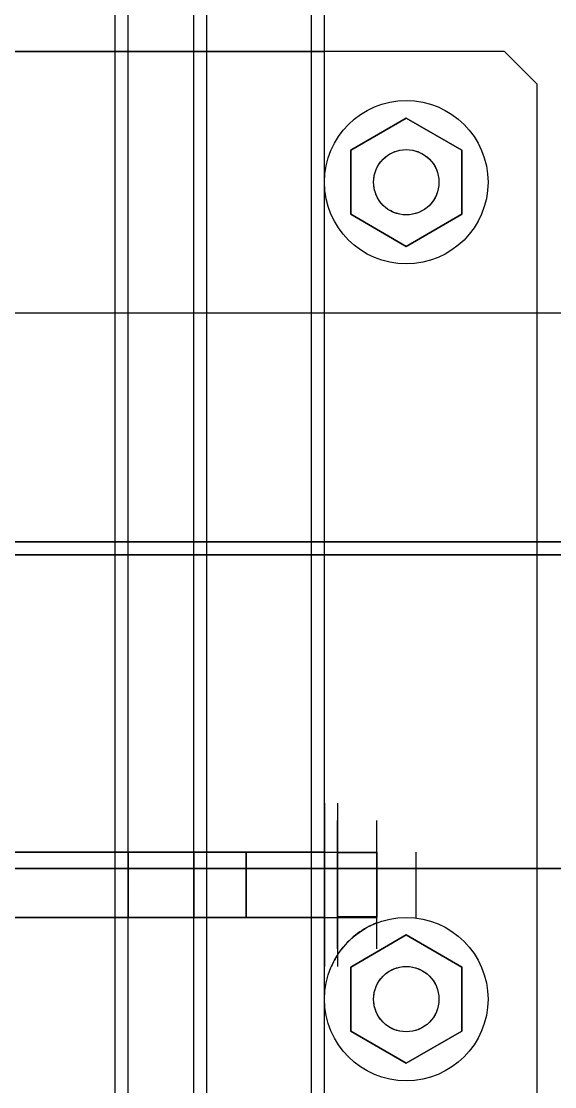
# Model space of a CAD drawing. Extents: x 0 to 2438, y 0 to 2056.
# Drawn here: x 1051.6 to 1092.4, y 744.4 to 825.9 of the extents above; entities that cross this region are included whole.
import ezdxf

# ---------------------------------------------------------------- set-up
doc = ezdxf.new("R2010")
doc.units = 0
doc.layers.get('0').update_dxf_attribs({"linetype": 'CONTINUOUS'})

msp = doc.modelspace()

# ---------------------------------------------------------------- linework, layer by layer
at = {"color": 253}
for p, q in [((1058.77, 717.134), (1058.77, 1265.13)), ((1059.77, 717.134), (1059.77, 1265.13)), ((1064.77, 717.134), (1064.77, 1265.13)), ((1065.77, 717.134), (1065.77, 1265.13)), ((1073.77, 717.134), (1073.77, 1265.13)), ((1074.77, 717.134), (1074.77, 1265.13)), ((1059.77, 823.634), (1059.77, 881.133)), ((1059.77, 728.634), (1059.77, 881.133)), ((1064.77, 823.634), (1064.77, 881.133)), ((1088.52, 823.634), (1036.02, 823.634)), ((1049.77, 823.634), (1059.77, 823.634)), ((1059.77, 741.133), (1059.77, 823.634)), ((1059.77, 823.634), (1064.77, 823.634)), ((1064.77, 823.634), (1074.77, 823.634)), ((1064.77, 741.133), (1064.77, 823.634)), ((1088.52, 823.634), (1091.02, 821.133)), ((1091.02, 743.634), (1091.02, 821.133)), ((1076.77, 816.088), (1081.02, 818.54)), ((1076.77, 816.088), (1081.02, 818.54)), ((1076.77, 816.088), (1081.02, 818.54)), ((1076.77, 816.088), (1081.02, 818.54)), ((1081.02, 818.54), (1076.77, 816.088)), ((1085.27, 816.088), (1081.02, 818.54)), ((1085.27, 816.088), (1081.02, 818.54)), ((1085.27, 816.088), (1081.02, 818.54)), ((1085.27, 816.088), (1081.02, 818.54)), ((1081.02, 818.54), (1085.27, 816.088)), ((1076.77, 816.088), (1076.77, 811.181)), ((1076.77, 816.088), (1076.77, 811.181)), ((1076.77, 816.088), (1076.77, 811.181)), ((1076.77, 816.088), (1076.77, 811.181)), ((1076.77, 811.181), (1076.77, 816.088)), ((1085.27, 816.088), (1085.27, 811.181)), ((1085.27, 816.088), (1085.27, 811.181)), ((1085.27, 816.088), (1085.27, 811.181)), ((1085.27, 816.088), (1085.27, 811.181)), ((1085.27, 811.181), (1085.27, 816.088)), ((1081.02, 808.725), (1076.77, 811.181)), ((1081.02, 808.725), (1076.77, 811.181)), ((1081.02, 808.725), (1076.77, 811.181)), ((1081.02, 808.725), (1076.77, 811.181)), ((1076.77, 811.181), (1081.02, 808.725)), ((1081.02, 808.725), (1085.27, 811.181)), ((1081.02, 808.725), (1085.27, 811.181)), ((1081.02, 808.725), (1085.27, 811.181)), ((1081.02, 808.725), (1085.27, 811.181)), ((1085.27, 811.181), (1081.02, 808.725)), ((1018.58, 803.635), (1131.58, 803.635)), ((1018.58, 803.635), (1131.58, 803.635)), ((1131.58, 786.133), (1018.58, 786.133)), ((1131.58, 786.133), (1018.58, 786.133)), ((1112.58, 786.133), (1037.58, 786.133)), ((1112.58, 786.133), (1037.58, 786.133)), ((1037.58, 786.133), (1112.58, 786.133)), ((1037.58, 786.133), (1112.58, 786.133)), ((1112.58, 785.132), (1037.58, 785.132)), ((1112.58, 785.132), (1037.58, 785.132)), ((1037.58, 785.132), (1112.58, 785.132)), ((1037.58, 785.132), (1112.58, 785.132)), ((1074.77, 759.883), (1074.77, 766.131)), ((1074.77, 766.131), (1074.77, 753.632)), ((1075.77, 766.131), (1075.77, 753.632)), ((1075.77, 762.339), (1075.77, 764.79)), ((1075.77, 762.339), (1075.77, 764.79)), ((1078.77, 762.339), (1078.77, 764.79)), ((1048.77, 762.385), (1068.77, 762.385)), ((1059.77, 762.385), (1049.77, 762.385)), ((1059.77, 759.883), (1059.77, 762.385)), ((1059.77, 762.385), (1059.77, 757.382)), ((1059.77, 759.883), (1059.77, 762.385)), ((1059.77, 762.385), (1059.77, 757.382)), ((1064.77, 762.385), (1059.77, 762.385)), ((1064.77, 759.883), (1064.77, 762.385)), ((1064.77, 762.385), (1064.77, 757.382)), ((1064.77, 759.883), (1064.77, 762.385)), ((1064.77, 762.385), (1064.77, 757.382)), ((1074.77, 762.385), (1064.77, 762.385)), ((1068.77, 757.382), (1068.77, 762.385)), ((1068.77, 762.385), (1068.77, 759.883)), ((1068.77, 762.385), (1078.77, 762.385)), ((1074.77, 759.883), (1074.77, 762.385)), ((1074.77, 762.385), (1074.77, 757.382)), ((1074.77, 759.883), (1074.77, 762.385)), ((1074.77, 762.385), (1074.77, 757.382)), ((1074.77, 762.385), (1075.77, 762.385)), ((1075.77, 759.883), (1075.77, 762.385)), ((1075.77, 762.385), (1075.77, 757.382)), ((1075.77, 759.883), (1075.77, 762.385)), ((1075.77, 762.385), (1075.77, 757.382)), ((1075.77, 762.385), (1078.77, 762.385)), ((1075.77, 762.339), (1075.77, 757.432)), ((1078.77, 762.339), (1075.77, 762.339)), ((1075.77, 762.339), (1075.77, 757.432)), ((1078.77, 759.883), (1078.77, 762.385)), ((1078.77, 762.385), (1078.77, 757.382)), ((1078.77, 762.339), (1078.77, 757.432)), ((1081.77, 757.382), (1081.77, 762.385)), ((1112.58, 761.132), (1037.58, 761.132)), ((1112.58, 761.132), (1037.58, 761.132)), ((1037.58, 761.132), (1112.58, 761.132)), ((1037.58, 761.132), (1112.58, 761.132)), ((1059.77, 757.382), (1059.77, 759.883)), ((1059.77, 757.382), (1059.77, 759.883)), ((1064.77, 757.382), (1064.77, 759.883)), ((1064.77, 757.382), (1064.77, 759.883)), ((1068.77, 759.883), (1068.77, 757.382)), ((1074.77, 753.632), (1074.77, 759.883)), ((1074.77, 757.382), (1074.77, 759.883)), ((1074.77, 757.382), (1074.77, 759.883)), ((1075.77, 757.382), (1075.77, 759.883)), ((1075.77, 757.382), (1075.77, 759.883)), ((1078.77, 757.382), (1078.77, 759.883)), ((1048.77, 757.382), (1068.77, 757.382)), ((1059.77, 757.382), (1049.77, 757.382)), ((1064.77, 757.382), (1059.77, 757.382)), ((1074.77, 757.382), (1064.77, 757.382)), ((1068.77, 757.382), (1078.77, 757.382)), ((1074.77, 757.382), (1075.77, 757.382)), ((1078.77, 757.432), (1075.77, 757.432)), ((1075.77, 754.976), (1075.77, 757.432)), ((1075.77, 754.976), (1075.77, 757.432)), ((1075.77, 757.382), (1078.77, 757.382)), ((1078.77, 754.976), (1078.77, 757.432)), ((1076.77, 753.586), (1081.02, 756.042)), ((1076.77, 753.586), (1081.02, 756.042)), ((1076.77, 753.586), (1081.02, 756.042)), ((1076.77, 753.586), (1081.02, 756.042)), ((1081.02, 756.042), (1076.77, 753.586)), ((1085.27, 753.586), (1081.02, 756.042)), ((1085.27, 753.586), (1081.02, 756.042)), ((1085.27, 753.586), (1081.02, 756.042)), ((1085.27, 753.586), (1081.02, 756.042)), ((1081.02, 756.042), (1085.27, 753.586)), ((1076.77, 753.586), (1076.77, 748.679)), ((1076.77, 753.586), (1076.77, 748.679)), ((1076.77, 753.586), (1076.77, 748.679)), ((1076.77, 753.586), (1076.77, 748.679)), ((1076.77, 748.679), (1076.77, 753.586)), ((1085.27, 753.586), (1085.27, 748.679)), ((1085.27, 753.586), (1085.27, 748.679)), ((1085.27, 753.586), (1085.27, 748.679)), ((1085.27, 753.586), (1085.27, 748.679)), ((1085.27, 748.679), (1085.27, 753.586)), ((1081.02, 746.227), (1076.77, 748.679)), ((1081.02, 746.227), (1076.77, 748.679)), ((1081.02, 746.227), (1076.77, 748.679)), ((1081.02, 746.227), (1076.77, 748.679)), ((1076.77, 748.679), (1081.02, 746.227)), ((1081.02, 746.227), (1085.27, 748.679)), ((1081.02, 746.227), (1085.27, 748.679)), ((1081.02, 746.227), (1085.27, 748.679)), ((1081.02, 746.227), (1085.27, 748.679)), ((1085.27, 748.679), (1081.02, 746.227))]:
    msp.add_line(p, q, dxfattribs=at)
for points in [[(1074.77, 813.633), (1074.77, 817.086), (1077.57, 819.884), (1081.02, 819.884)], [(1074.77, 813.633), (1074.77, 817.086), (1077.57, 819.884), (1081.02, 819.884)], [(1074.77, 813.633), (1074.77, 817.086), (1077.57, 819.884), (1081.02, 819.884)], [(1074.77, 813.633), (1074.77, 817.086), (1077.57, 819.884), (1081.02, 819.884)], [(1074.77, 813.633), (1074.77, 817.086), (1077.57, 819.884), (1081.02, 819.884)], [(1074.77, 813.633), (1074.77, 817.086), (1077.57, 819.884), (1081.02, 819.884)], [(1074.77, 813.633), (1074.77, 817.086), (1077.57, 819.884), (1081.02, 819.884)], [(1081.02, 819.884), (1084.47, 819.884), (1087.27, 817.086), (1087.27, 813.633)], [(1081.02, 819.884), (1084.47, 819.884), (1087.27, 817.086), (1087.27, 813.633)], [(1081.02, 819.884), (1084.47, 819.884), (1087.27, 817.086), (1087.27, 813.633)], [(1081.02, 819.884), (1084.47, 819.884), (1087.27, 817.086), (1087.27, 813.633)], [(1081.02, 819.884), (1084.47, 819.884), (1087.27, 817.086), (1087.27, 813.633)], [(1081.02, 819.884), (1084.47, 819.884), (1087.27, 817.086), (1087.27, 813.633)], [(1081.02, 819.884), (1084.47, 819.884), (1087.27, 817.086), (1087.27, 813.633)], [(1078.52, 813.633), (1078.52, 815.015), (1079.64, 816.134), (1081.02, 816.134)], [(1078.52, 813.633), (1078.52, 815.015), (1079.64, 816.134), (1081.02, 816.134)], [(1078.52, 813.633), (1078.52, 815.015), (1079.64, 816.134), (1081.02, 816.134)], [(1078.52, 813.633), (1078.52, 815.015), (1079.64, 816.134), (1081.02, 816.134)], [(1078.52, 813.633), (1078.52, 815.015), (1079.64, 816.134), (1081.02, 816.134)], [(1078.52, 813.633), (1078.52, 815.015), (1079.64, 816.134), (1081.02, 816.134)], [(1078.52, 813.633), (1078.52, 815.015), (1079.64, 816.134), (1081.02, 816.134)], [(1078.52, 813.633), (1078.52, 815.015), (1079.64, 816.134), (1081.02, 816.134)], [(1078.52, 813.633), (1078.52, 815.015), (1079.64, 816.134), (1081.02, 816.134)], [(1078.52, 813.633), (1078.52, 815.015), (1079.64, 816.134), (1081.02, 816.134)], [(1078.52, 813.633), (1078.52, 815.015), (1079.64, 816.134), (1081.02, 816.134)], [(1078.52, 813.633), (1078.52, 815.015), (1079.64, 816.134), (1081.02, 816.134)], [(1078.52, 813.633), (1078.52, 815.015), (1079.64, 816.134), (1081.02, 816.134)], [(1078.52, 813.633), (1078.52, 815.015), (1079.64, 816.134), (1081.02, 816.134)], [(1078.52, 813.633), (1078.52, 815.015), (1079.64, 816.134), (1081.02, 816.134)], [(1078.52, 813.633), (1078.52, 815.015), (1079.64, 816.134), (1081.02, 816.134)], [(1078.52, 813.633), (1078.52, 815.015), (1079.64, 816.134), (1081.02, 816.134)], [(1078.52, 813.633), (1078.52, 815.015), (1079.64, 816.134), (1081.02, 816.134)], [(1078.52, 813.633), (1078.52, 815.015), (1079.64, 816.134), (1081.02, 816.134)], [(1078.52, 813.633), (1078.52, 815.015), (1079.64, 816.134), (1081.02, 816.134)], [(1079.13, 815.277), (1079.5, 815.696), (1080, 815.982), (1080.54, 816.088)], [(1080.54, 816.088), (1080.86, 816.148), (1081.18, 816.148), (1081.5, 816.088)], [(1081.02, 816.134), (1082.4, 816.134), (1083.52, 815.015), (1083.52, 813.633)], [(1081.02, 816.134), (1082.4, 816.134), (1083.52, 815.015), (1083.52, 813.633)], [(1081.02, 816.134), (1082.4, 816.134), (1083.52, 815.015), (1083.52, 813.633)], [(1081.02, 816.134), (1082.4, 816.134), (1083.52, 815.015), (1083.52, 813.633)], [(1081.02, 816.134), (1082.4, 816.134), (1083.52, 815.015), (1083.52, 813.633)], [(1081.02, 816.134), (1082.4, 816.134), (1083.52, 815.015), (1083.52, 813.633)], [(1081.02, 816.134), (1082.4, 816.134), (1083.52, 815.015), (1083.52, 813.633)], [(1081.02, 816.134), (1082.4, 816.134), (1083.52, 815.015), (1083.52, 813.633)], [(1081.02, 816.134), (1082.4, 816.134), (1083.52, 815.015), (1083.52, 813.633)], [(1081.02, 816.134), (1082.4, 816.134), (1083.52, 815.015), (1083.52, 813.633)], [(1081.02, 816.134), (1082.4, 816.134), (1083.52, 815.015), (1083.52, 813.633)], [(1081.02, 816.134), (1082.4, 816.134), (1083.52, 815.015), (1083.52, 813.633)], [(1081.02, 816.134), (1082.4, 816.134), (1083.52, 815.015), (1083.52, 813.633)], [(1081.02, 816.134), (1082.4, 816.134), (1083.52, 815.015), (1083.52, 813.633)], [(1081.02, 816.134), (1082.4, 816.134), (1083.52, 815.015), (1083.52, 813.633)], [(1081.02, 816.134), (1082.4, 816.134), (1083.52, 815.015), (1083.52, 813.633)], [(1081.02, 816.134), (1082.4, 816.134), (1083.52, 815.015), (1083.52, 813.633)], [(1081.02, 816.134), (1082.4, 816.134), (1083.52, 815.015), (1083.52, 813.633)], [(1081.02, 816.134), (1082.4, 816.134), (1083.52, 815.015), (1083.52, 813.633)], [(1081.02, 816.134), (1082.4, 816.134), (1083.52, 815.015), (1083.52, 813.633)], [(1081.5, 816.088), (1082.05, 815.982), (1082.54, 815.696), (1082.91, 815.277)], [(1078.66, 814.444), (1078.76, 814.751), (1078.93, 815.033), (1079.13, 815.277)], [(1082.91, 815.277), (1083.12, 815.033), (1083.28, 814.751), (1083.38, 814.444)], [(1078.66, 812.821), (1078.48, 813.347), (1078.48, 813.918), (1078.66, 814.444)], [(1083.38, 814.444), (1083.48, 814.183), (1083.52, 813.911), (1083.52, 813.633)], [(1081.02, 807.381), (1077.57, 807.381), (1074.77, 810.182), (1074.77, 813.633)], [(1081.02, 807.381), (1077.57, 807.381), (1074.77, 810.182), (1074.77, 813.633)], [(1081.02, 807.381), (1077.57, 807.381), (1074.77, 810.182), (1074.77, 813.633)], [(1081.02, 807.381), (1077.57, 807.381), (1074.77, 810.182), (1074.77, 813.633)], [(1081.02, 807.381), (1077.57, 807.381), (1074.77, 810.182), (1074.77, 813.633)], [(1081.02, 807.381), (1077.57, 807.381), (1074.77, 810.182), (1074.77, 813.633)], [(1081.02, 807.381), (1077.57, 807.381), (1074.77, 810.182), (1074.77, 813.633)], [(1081.02, 811.131), (1079.64, 811.131), (1078.52, 812.253), (1078.52, 813.633)], [(1081.02, 811.131), (1079.64, 811.131), (1078.52, 812.253), (1078.52, 813.633)], [(1081.02, 811.131), (1079.64, 811.131), (1078.52, 812.253), (1078.52, 813.633)], [(1081.02, 811.131), (1079.64, 811.131), (1078.52, 812.253), (1078.52, 813.633)], [(1081.02, 811.131), (1079.64, 811.131), (1078.52, 812.253), (1078.52, 813.633)], [(1081.02, 811.131), (1079.64, 811.131), (1078.52, 812.253), (1078.52, 813.633)], [(1081.02, 811.131), (1079.64, 811.131), (1078.52, 812.253), (1078.52, 813.633)], [(1081.02, 811.131), (1079.64, 811.131), (1078.52, 812.253), (1078.52, 813.633)], [(1081.02, 811.131), (1079.64, 811.131), (1078.52, 812.253), (1078.52, 813.633)], [(1081.02, 811.131), (1079.64, 811.131), (1078.52, 812.253), (1078.52, 813.633)], [(1081.02, 811.131), (1079.64, 811.131), (1078.52, 812.253), (1078.52, 813.633)], [(1081.02, 811.131), (1079.64, 811.131), (1078.52, 812.253), (1078.52, 813.633)], [(1081.02, 811.131), (1079.64, 811.131), (1078.52, 812.253), (1078.52, 813.633)], [(1081.02, 811.131), (1079.64, 811.131), (1078.52, 812.253), (1078.52, 813.633)], [(1081.02, 811.131), (1079.64, 811.131), (1078.52, 812.253), (1078.52, 813.633)], [(1081.02, 811.131), (1079.64, 811.131), (1078.52, 812.253), (1078.52, 813.633)], [(1081.02, 811.131), (1079.64, 811.131), (1078.52, 812.253), (1078.52, 813.633)], [(1081.02, 811.131), (1079.64, 811.131), (1078.52, 812.253), (1078.52, 813.633)], [(1081.02, 811.131), (1079.64, 811.131), (1078.52, 812.253), (1078.52, 813.633)], [(1081.02, 811.131), (1079.64, 811.131), (1078.52, 812.253), (1078.52, 813.633)], [(1083.52, 813.633), (1083.52, 812.253), (1082.4, 811.131), (1081.02, 811.131)], [(1083.52, 813.633), (1083.52, 812.253), (1082.4, 811.131), (1081.02, 811.131)], [(1083.52, 813.633), (1083.52, 812.253), (1082.4, 811.131), (1081.02, 811.131)], [(1083.52, 813.633), (1083.52, 812.253), (1082.4, 811.131), (1081.02, 811.131)], [(1087.27, 813.633), (1087.27, 810.182), (1084.47, 807.381), (1081.02, 807.381)], [(1083.52, 813.633), (1083.52, 812.253), (1082.4, 811.131), (1081.02, 811.131)], [(1083.52, 813.633), (1083.52, 812.253), (1082.4, 811.131), (1081.02, 811.131)], [(1083.52, 813.633), (1083.52, 812.253), (1082.4, 811.131), (1081.02, 811.131)], [(1083.52, 813.633), (1083.52, 812.253), (1082.4, 811.131), (1081.02, 811.131)], [(1083.52, 813.633), (1083.52, 812.253), (1082.4, 811.131), (1081.02, 811.131)], [(1083.52, 813.633), (1083.52, 812.253), (1082.4, 811.131), (1081.02, 811.131)], [(1087.27, 813.633), (1087.27, 810.182), (1084.47, 807.381), (1081.02, 807.381)], [(1087.27, 813.633), (1087.27, 810.182), (1084.47, 807.381), (1081.02, 807.381)], [(1083.52, 813.633), (1083.52, 812.253), (1082.4, 811.131), (1081.02, 811.131)], [(1083.52, 813.633), (1083.52, 812.253), (1082.4, 811.131), (1081.02, 811.131)], [(1087.27, 813.633), (1087.27, 810.182), (1084.47, 807.381), (1081.02, 807.381)], [(1087.27, 813.633), (1087.27, 810.182), (1084.47, 807.381), (1081.02, 807.381)], [(1083.52, 813.633), (1083.52, 812.253), (1082.4, 811.131), (1081.02, 811.131)], [(1083.52, 813.633), (1083.52, 812.253), (1082.4, 811.131), (1081.02, 811.131)], [(1087.27, 813.633), (1087.27, 810.182), (1084.47, 807.381), (1081.02, 807.381)], [(1087.27, 813.633), (1087.27, 810.182), (1084.47, 807.381), (1081.02, 807.381)], [(1083.52, 813.633), (1083.52, 812.253), (1082.4, 811.131), (1081.02, 811.131)], [(1083.52, 813.633), (1083.52, 812.253), (1082.4, 811.131), (1081.02, 811.131)], [(1083.52, 813.633), (1083.52, 812.253), (1082.4, 811.131), (1081.02, 811.131)], [(1083.52, 813.633), (1083.52, 812.253), (1082.4, 811.131), (1081.02, 811.131)], [(1083.52, 813.633), (1083.52, 812.253), (1082.4, 811.131), (1081.02, 811.131)], [(1083.52, 813.633), (1083.52, 812.253), (1082.4, 811.131), (1081.02, 811.131)], [(1083.52, 813.633), (1083.52, 813.357), (1083.48, 813.082), (1083.38, 812.821)], [(1079.13, 811.992), (1078.93, 812.236), (1078.76, 812.518), (1078.66, 812.821)], [(1083.38, 812.821), (1083.28, 812.518), (1083.12, 812.236), (1082.91, 811.992)], [(1080.54, 811.181), (1080, 811.287), (1079.5, 811.572), (1079.13, 811.992)], [(1082.91, 811.992), (1082.54, 811.572), (1082.05, 811.287), (1081.5, 811.181)], [(1081.5, 811.181), (1081.18, 811.117), (1080.86, 811.117), (1080.54, 811.181)], [(1074.77, 751.134), (1074.77, 754.585), (1077.57, 757.382), (1081.02, 757.382)], [(1074.77, 751.134), (1074.77, 754.585), (1077.57, 757.382), (1081.02, 757.382)], [(1074.77, 751.134), (1074.77, 754.585), (1077.57, 757.382), (1081.02, 757.382)], [(1074.77, 751.134), (1074.77, 754.585), (1077.57, 757.382), (1081.02, 757.382)], [(1074.77, 751.134), (1074.77, 754.585), (1077.57, 757.382), (1081.02, 757.382)], [(1074.77, 751.134), (1074.77, 754.585), (1077.57, 757.382), (1081.02, 757.382)], [(1074.77, 751.134), (1074.77, 754.585), (1077.57, 757.382), (1081.02, 757.382)], [(1081.02, 757.382), (1084.47, 757.382), (1087.27, 754.585), (1087.27, 751.134)], [(1081.02, 757.382), (1084.47, 757.382), (1087.27, 754.585), (1087.27, 751.134)], [(1081.02, 757.382), (1084.47, 757.382), (1087.27, 754.585), (1087.27, 751.134)], [(1081.02, 757.382), (1084.47, 757.382), (1087.27, 754.585), (1087.27, 751.134)], [(1081.02, 757.382), (1084.47, 757.382), (1087.27, 754.585), (1087.27, 751.134)], [(1081.02, 757.382), (1084.47, 757.382), (1087.27, 754.585), (1087.27, 751.134)], [(1081.02, 757.382), (1084.47, 757.382), (1087.27, 754.585), (1087.27, 751.134)], [(1078.77, 756.966), (1077.71, 756.557), (1076.79, 755.869), (1076.09, 754.976)], [(1075.77, 754.525), (1075.59, 754.242), (1075.43, 753.943), (1075.29, 753.632)], [(1078.52, 751.134), (1078.52, 752.514), (1079.64, 753.632), (1081.02, 753.632)], [(1078.52, 751.134), (1078.52, 752.514), (1079.64, 753.632), (1081.02, 753.632)], [(1078.52, 751.134), (1078.52, 752.514), (1079.64, 753.632), (1081.02, 753.632)], [(1078.52, 751.134), (1078.52, 752.514), (1079.64, 753.632), (1081.02, 753.632)], [(1078.52, 751.134), (1078.52, 752.514), (1079.64, 753.632), (1081.02, 753.632)], [(1078.52, 751.134), (1078.52, 752.514), (1079.64, 753.632), (1081.02, 753.632)], [(1078.52, 751.134), (1078.52, 752.514), (1079.64, 753.632), (1081.02, 753.632)], [(1078.52, 751.134), (1078.52, 752.514), (1079.64, 753.632), (1081.02, 753.632)], [(1078.52, 751.134), (1078.52, 752.514), (1079.64, 753.632), (1081.02, 753.632)], [(1078.52, 751.134), (1078.52, 752.514), (1079.64, 753.632), (1081.02, 753.632)], [(1078.52, 751.134), (1078.52, 752.514), (1079.64, 753.632), (1081.02, 753.632)], [(1078.52, 751.134), (1078.52, 752.514), (1079.64, 753.632), (1081.02, 753.632)], [(1078.52, 751.134), (1078.52, 752.514), (1079.64, 753.632), (1081.02, 753.632)], [(1078.52, 751.134), (1078.52, 752.514), (1079.64, 753.632), (1081.02, 753.632)], [(1078.52, 751.134), (1078.52, 752.514), (1079.64, 753.632), (1081.02, 753.632)], [(1078.52, 751.134), (1078.52, 752.514), (1079.64, 753.632), (1081.02, 753.632)], [(1078.52, 751.134), (1078.52, 752.514), (1079.64, 753.632), (1081.02, 753.632)], [(1078.52, 751.134), (1078.52, 752.514), (1079.64, 753.632), (1081.02, 753.632)], [(1078.52, 751.134), (1078.52, 752.514), (1079.64, 753.632), (1081.02, 753.632)], [(1078.52, 751.134), (1078.52, 752.514), (1079.64, 753.632), (1081.02, 753.632)], [(1079.13, 752.775), (1079.5, 753.195), (1080, 753.48), (1080.54, 753.586)], [(1080.54, 753.586), (1080.86, 753.65), (1081.18, 753.65), (1081.5, 753.586)], [(1081.02, 753.632), (1082.4, 753.632), (1083.52, 752.514), (1083.52, 751.134)], [(1081.02, 753.632), (1082.4, 753.632), (1083.52, 752.514), (1083.52, 751.134)], [(1081.02, 753.632), (1082.4, 753.632), (1083.52, 752.514), (1083.52, 751.134)], [(1081.02, 753.632), (1082.4, 753.632), (1083.52, 752.514), (1083.52, 751.134)], [(1081.02, 753.632), (1082.4, 753.632), (1083.52, 752.514), (1083.52, 751.134)], [(1081.02, 753.632), (1082.4, 753.632), (1083.52, 752.514), (1083.52, 751.134)], [(1081.02, 753.632), (1082.4, 753.632), (1083.52, 752.514), (1083.52, 751.134)], [(1081.02, 753.632), (1082.4, 753.632), (1083.52, 752.514), (1083.52, 751.134)], [(1081.02, 753.632), (1082.4, 753.632), (1083.52, 752.514), (1083.52, 751.134)], [(1081.02, 753.632), (1082.4, 753.632), (1083.52, 752.514), (1083.52, 751.134)], [(1081.02, 753.632), (1082.4, 753.632), (1083.52, 752.514), (1083.52, 751.134)], [(1081.02, 753.632), (1082.4, 753.632), (1083.52, 752.514), (1083.52, 751.134)], [(1081.02, 753.632), (1082.4, 753.632), (1083.52, 752.514), (1083.52, 751.134)], [(1081.02, 753.632), (1082.4, 753.632), (1083.52, 752.514), (1083.52, 751.134)], [(1081.02, 753.632), (1082.4, 753.632), (1083.52, 752.514), (1083.52, 751.134)], [(1081.02, 753.632), (1082.4, 753.632), (1083.52, 752.514), (1083.52, 751.134)], [(1081.02, 753.632), (1082.4, 753.632), (1083.52, 752.514), (1083.52, 751.134)], [(1081.02, 753.632), (1082.4, 753.632), (1083.52, 752.514), (1083.52, 751.134)], [(1081.02, 753.632), (1082.4, 753.632), (1083.52, 752.514), (1083.52, 751.134)], [(1081.02, 753.632), (1082.4, 753.632), (1083.52, 752.514), (1083.52, 751.134)], [(1081.5, 753.586), (1082.05, 753.48), (1082.54, 753.195), (1082.91, 752.775)], [(1078.66, 751.946), (1078.76, 752.249), (1078.93, 752.531), (1079.13, 752.775)], [(1082.91, 752.775), (1083.12, 752.531), (1083.28, 752.249), (1083.38, 751.946)], [(1078.66, 750.319), (1078.48, 750.849), (1078.48, 751.42), (1078.66, 751.946)], [(1083.38, 751.946), (1083.48, 751.685), (1083.52, 751.41), (1083.52, 751.134)], [(1081.02, 744.883), (1077.57, 744.883), (1074.77, 747.681), (1074.77, 751.134)], [(1081.02, 744.883), (1077.57, 744.883), (1074.77, 747.681), (1074.77, 751.134)], [(1081.02, 744.883), (1077.57, 744.883), (1074.77, 747.681), (1074.77, 751.134)], [(1081.02, 744.883), (1077.57, 744.883), (1074.77, 747.681), (1074.77, 751.134)], [(1081.02, 744.883), (1077.57, 744.883), (1074.77, 747.681), (1074.77, 751.134)], [(1081.02, 744.883), (1077.57, 744.883), (1074.77, 747.681), (1074.77, 751.134)], [(1081.02, 744.883), (1077.57, 744.883), (1074.77, 747.681), (1074.77, 751.134)], [(1081.02, 748.633), (1079.64, 748.633), (1078.52, 749.755), (1078.52, 751.134)], [(1081.02, 748.633), (1079.64, 748.633), (1078.52, 749.755), (1078.52, 751.134)], [(1081.02, 748.633), (1079.64, 748.633), (1078.52, 749.755), (1078.52, 751.134)], [(1081.02, 748.633), (1079.64, 748.633), (1078.52, 749.755), (1078.52, 751.134)], [(1081.02, 748.633), (1079.64, 748.633), (1078.52, 749.755), (1078.52, 751.134)], [(1081.02, 748.633), (1079.64, 748.633), (1078.52, 749.755), (1078.52, 751.134)], [(1081.02, 748.633), (1079.64, 748.633), (1078.52, 749.755), (1078.52, 751.134)], [(1081.02, 748.633), (1079.64, 748.633), (1078.52, 749.755), (1078.52, 751.134)], [(1081.02, 748.633), (1079.64, 748.633), (1078.52, 749.755), (1078.52, 751.134)], [(1081.02, 748.633), (1079.64, 748.633), (1078.52, 749.755), (1078.52, 751.134)], [(1081.02, 748.633), (1079.64, 748.633), (1078.52, 749.755), (1078.52, 751.134)], [(1081.02, 748.633), (1079.64, 748.633), (1078.52, 749.755), (1078.52, 751.134)], [(1081.02, 748.633), (1079.64, 748.633), (1078.52, 749.755), (1078.52, 751.134)], [(1081.02, 748.633), (1079.64, 748.633), (1078.52, 749.755), (1078.52, 751.134)], [(1081.02, 748.633), (1079.64, 748.633), (1078.52, 749.755), (1078.52, 751.134)], [(1081.02, 748.633), (1079.64, 748.633), (1078.52, 749.755), (1078.52, 751.134)], [(1081.02, 748.633), (1079.64, 748.633), (1078.52, 749.755), (1078.52, 751.134)], [(1081.02, 748.633), (1079.64, 748.633), (1078.52, 749.755), (1078.52, 751.134)], [(1081.02, 748.633), (1079.64, 748.633), (1078.52, 749.755), (1078.52, 751.134)], [(1081.02, 748.633), (1079.64, 748.633), (1078.52, 749.755), (1078.52, 751.134)], [(1083.52, 751.134), (1083.52, 749.755), (1082.4, 748.633), (1081.02, 748.633)], [(1083.52, 751.134), (1083.52, 749.755), (1082.4, 748.633), (1081.02, 748.633)], [(1083.52, 751.134), (1083.52, 749.755), (1082.4, 748.633), (1081.02, 748.633)], [(1083.52, 751.134), (1083.52, 749.755), (1082.4, 748.633), (1081.02, 748.633)], [(1087.27, 751.134), (1087.27, 747.681), (1084.47, 744.883), (1081.02, 744.883)], [(1083.52, 751.134), (1083.52, 749.755), (1082.4, 748.633), (1081.02, 748.633)], [(1083.52, 751.134), (1083.52, 749.755), (1082.4, 748.633), (1081.02, 748.633)], [(1083.52, 751.134), (1083.52, 749.755), (1082.4, 748.633), (1081.02, 748.633)], [(1083.52, 751.134), (1083.52, 749.755), (1082.4, 748.633), (1081.02, 748.633)], [(1083.52, 751.134), (1083.52, 749.755), (1082.4, 748.633), (1081.02, 748.633)], [(1083.52, 751.134), (1083.52, 749.755), (1082.4, 748.633), (1081.02, 748.633)], [(1087.27, 751.134), (1087.27, 747.681), (1084.47, 744.883), (1081.02, 744.883)], [(1087.27, 751.134), (1087.27, 747.681), (1084.47, 744.883), (1081.02, 744.883)], [(1083.52, 751.134), (1083.52, 749.755), (1082.4, 748.633), (1081.02, 748.633)], [(1083.52, 751.134), (1083.52, 749.755), (1082.4, 748.633), (1081.02, 748.633)], [(1087.27, 751.134), (1087.27, 747.681), (1084.47, 744.883), (1081.02, 744.883)], [(1087.27, 751.134), (1087.27, 747.681), (1084.47, 744.883), (1081.02, 744.883)], [(1083.52, 751.134), (1083.52, 749.755), (1082.4, 748.633), (1081.02, 748.633)], [(1083.52, 751.134), (1083.52, 749.755), (1082.4, 748.633), (1081.02, 748.633)], [(1087.27, 751.134), (1087.27, 747.681), (1084.47, 744.883), (1081.02, 744.883)], [(1087.27, 751.134), (1087.27, 747.681), (1084.47, 744.883), (1081.02, 744.883)], [(1083.52, 751.134), (1083.52, 749.755), (1082.4, 748.633), (1081.02, 748.633)], [(1083.52, 751.134), (1083.52, 749.755), (1082.4, 748.633), (1081.02, 748.633)], [(1083.52, 751.134), (1083.52, 749.755), (1082.4, 748.633), (1081.02, 748.633)], [(1083.52, 751.134), (1083.52, 749.755), (1082.4, 748.633), (1081.02, 748.633)], [(1083.52, 751.134), (1083.52, 749.755), (1082.4, 748.633), (1081.02, 748.633)], [(1083.52, 751.134), (1083.52, 749.755), (1082.4, 748.633), (1081.02, 748.633)], [(1083.52, 751.134), (1083.52, 750.856), (1083.48, 750.584), (1083.38, 750.319)], [(1079.13, 749.491), (1078.93, 749.734), (1078.76, 750.016), (1078.66, 750.319)], [(1083.38, 750.319), (1083.28, 750.016), (1083.12, 749.734), (1082.91, 749.491)], [(1080.54, 748.679), (1080, 748.785), (1079.5, 749.074), (1079.13, 749.491)], [(1082.91, 749.491), (1082.54, 749.074), (1082.05, 748.785), (1081.5, 748.679)], [(1081.5, 748.679), (1081.18, 748.619), (1080.86, 748.619), (1080.54, 748.679)]]:
    msp.add_open_spline(points, degree=3, dxfattribs=at)

doc.saveas('drawing.dxf')
